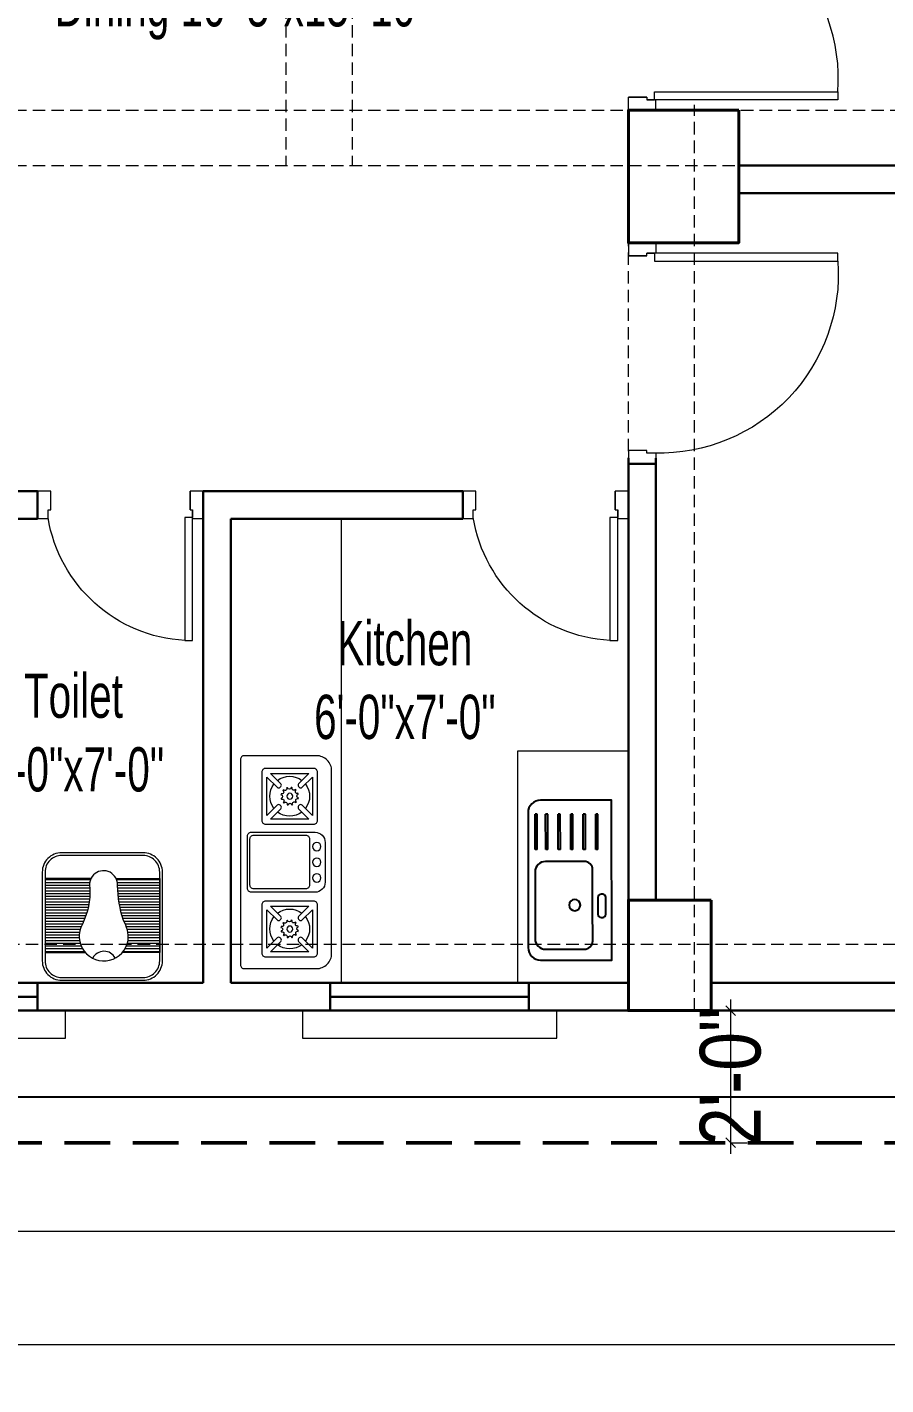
# Model space of a CAD drawing. Header units: inches. Extents: x 64086 to 138972, y -13497 to 16809.
# Drawn here: x 96008.9 to 96164.4, y -11984.5 to -11738.7 of the extents above; entities that cross this region are included whole.
import ezdxf

# ---------------------------------------------------------------- set-up
doc = ezdxf.new("R2010")
doc.units = ezdxf.units.IN
doc.header["$LTSCALE"] = 0.5
doc.header["$MEASUREMENT"] = 0
doc.header["$PDMODE"] = 2
doc.linetypes.add('DASHED', pattern=[0.75, 0.5, -0.25])
doc.layers.get('0').update_dxf_attribs({"lineweight": 13})
for name, color, linetype, lineweight in [('BEAM 2', 87, 'Continuous', 15), ('Boundary', 6, 'DASHED', 50), ('Column', 1, 'Continuous', 40), ('DIM', 5, 'Continuous', 13), ('e-tv+tel', 5, 'Continuous', 25), ('eq1', 113, 'Continuous', 25), ('f2', 94, 'Continuous', 25), ('fur', 42, 'Continuous', 15), ('P-BASIN1', 6, 'Continuous', 15), ('P-COMMODE', 6, 'Continuous', 15), ('P.cap', 4, 'Continuous', 20), ('railing', 30, 'Continuous', 15), ('Raling', 35, 'Continuous', 20), ('TEXT', 7, 'Continuous', 13), ('Text-2', 7, 'Continuous', 18), ('TEXT-IN', 7, 'Continuous', 15), ('text-s2', 7, 'Continuous', 20), ('WALL', 7, 'Continuous', 30), ('Wall_20', 253, 'Continuous', 20)]:
    doc.layers.add(name, color=color, linetype=linetype, lineweight=lineweight)
doc.styles.add('1', font='ARIALN.TTF')
doc.styles.get("Standard").update_dxf_attribs({"font": 'ARIALNB.TTF'})
doc.styles.add('STYLE1', font='ARIALN.TTF', dxfattribs={"width": 0.8})
doc.dimstyles.new('1_8', dxfattribs={"dimtxt": 5, "dimasz": 1.5, "dimexe": 0.18, "dimexo": 0.0625, "dimgap": 0.125, "dimtad": 0, "dimdec": 0, "dimzin": 3, "dimdsep": 46, "dimlunit": 4, "dimtxsty": 'STYLE1', "dimblk": 'D', "dimcen": 3, "dimse1": 1, "dimse2": 1, "dimclrt": 7, "dimadec": 0, "dimazin": 0, "dimtfac": 1, "dimtdec": 0, "dimtix": 1, "dimtmove": 0, "dimatfit": 3, "dimldrblk": 'OPEN90', "dimfxl": 1, "dimtvp": 0.75, "dimtolj": 1, "dimtzin": 0, "dimarcsym": 0})
doc.dimstyles.new('Column Dim', dxfattribs={"dimtxt": 9, "dimasz": 1.5, "dimexe": 13.25, "dimexo": 11, "dimgap": 1, "dimtad": 0, "dimdec": 1, "dimzin": 0, "dimdsep": 46, "dimlunit": 4, "dimtxsty": 'Standard', "dimblk": 'DIM', "dimcen": 0, "dimse1": 1, "dimse2": 1, "dimclrd": 5, "dimclre": 5, "dimclrt": 7, "dimadec": 0, "dimazin": 0, "dimtfac": 1, "dimtdec": 1, "dimtofl": 0, "dimtmove": 2, "dimatfit": 3, "dimldrblk": 'DIM', "dimfxl": 1, "dimtolj": 1, "dimtzin": 0, "dimarcsym": 0})
doc.dimstyles.new('DIM-1-2', dxfattribs={"dimtxt": 8, "dimasz": 1.75, "dimexe": 3, "dimexo": 2, "dimgap": 3, "dimtad": 0, "dimdec": 0, "dimzin": 3, "dimdsep": 46, "dimlunit": 4, "dimtxsty": '1', "dimblk": 'OBLIQUE', "dimcen": 1, "dimdle": 2, "dimclrd": 256, "dimclre": 256, "dimclrt": 256, "dimadec": 0, "dimazin": 0, "dimtfac": 0.75, "dimtdec": 0, "dimtmove": 1, "dimatfit": 3, "dimldrblk": 'OBLIQUE', "dimfxl": 1, "dimtolj": 1, "dimtzin": 0, "dimlwd": -1, "dimlwe": -1, "dimarcsym": 0})

# ---------------------------------------------------------------- blocks, each defined once
blk = doc.blocks.new('D')
at = {"layer": 'DIM'}
for q in [(-1.125, 0), (0, 1.125), (1.125, 0), (0, -1.125)]:
    blk.add_line((0, 0), q, dxfattribs=at)
at = {"layer": 'DIM', "color": 6, "const_width": 0.375}
blk.add_lwpolyline([(-0.1875, 0, 1), (0.1875, 0, 1)], format="xyb", close=True, dxfattribs=at)
blk = doc.blocks.new('*D47')
at = {"layer": 'Defpoints', "color": 0, "transparency": 16777216}
for p in [(71204.6, -11684.75), (71193.77, -11806.11), (99510, -11806.11)]:
    blk.add_point(p, dxfattribs=at)
at = {"layer": 'text-s2', "color": 0, "lineweight": -2, "transparency": 16777216}
blk.add_line((71193.77, -11686.25), (71193.77, -11804.61), dxfattribs=at)
at = {"layer": 'text-s2', "color": 0, "lineweight": -2, "transparency": 16777216, "xscale": 1.5, "yscale": 1.5, "zscale": 1.5}
for p, rotation in [((71193.77, -11684.75), 90), ((71193.77, -11806.11), 270)]:
    blk.add_blockref('D', p, dxfattribs=dict(at, rotation=rotation))
at = {"layer": 'text-s2', "color": 7, "transparency": 16777216, "insert": (71189.94, -11745.43), "char_height": 5, "attachment_point": 5, "rotation": 90, "style": 'STYLE1'}
blk.add_mtext('\\A1;10\'-1"', dxfattribs=at)
blk = doc.blocks.new('_Open90')
at = {"layer": 'DIM', "color": 0, "lineweight": -2}
for p, q in [((0, 0), (-1, 0)), ((-0.5, 0.5), (0, 0)), ((0, 0), (-0.5, -0.5))]:
    blk.add_line(p, q, dxfattribs=at)
blk = doc.blocks.new('door-3')
at = {"layer": 'railing'}
for p, q in [((98873.42, -21113.88), (98873.42, -21080.69)), ((98873.42, -21080.69), (98874.85, -21080.69)), ((98874.85, -21080.69), (98874.85, -21113.88)), ((98836.75, -21118.64), (98836.75, -21113.64)), ((98838.65, -21113.64), (98836.75, -21113.64)), ((98838.66, -21113.88), (98838.66, -21115.31)), ((98838.66, -21113.88), (98838.66, -21115.31)), ((98874.85, -21113.88), (98873.42, -21113.88)), ((98876.75, -21113.64), (98874.85, -21113.64)), ((98874.85, -21113.88), (98874.85, -21115.31)), ((98874.85, -21115.31), (98874.85, -21113.88)), ((98876.75, -21113.64), (98876.75, -21118.64)), ((98838.66, -21115.31), (98839.13, -21115.31)), ((98839.13, -21115.31), (98839.13, -21118.64)), ((98839.13, -21115.31), (98839.13, -21118.64)), ((98874.37, -21115.31), (98874.37, -21118.64)), ((98874.37, -21118.64), (98874.37, -21115.31)), ((98874.37, -21115.31), (98874.85, -21115.31)), ((98839.13, -21118.64), (98836.75, -21118.64)), ((98876.75, -21118.64), (98874.37, -21118.64))]:
    blk.add_line(p, q, dxfattribs=at)
blk.add_arc((98871.12, -21113.08), 32.47, 85.9343, 181.4162, dxfattribs=at)
blk = doc.blocks.new('toilet d')
at = {"layer": 'railing'}
for p, q in [((98951.72, -21113.88), (98951.72, -21091.64)), ((98951.72, -21091.64), (98953.15, -21091.64)), ((98953.15, -21091.64), (98953.15, -21113.88)), ((98925.06, -21118.64), (98925.06, -21113.64)), ((98927, -21113.64), (98925.06, -21113.64)), ((98926.96, -21113.88), (98926.96, -21115.31)), ((98926.96, -21113.88), (98926.96, -21115.31)), ((98953.15, -21113.88), (98951.72, -21113.88)), ((98955.06, -21113.64), (98953.15, -21113.64)), ((98953.15, -21113.88), (98953.15, -21115.31)), ((98953.15, -21115.31), (98953.15, -21113.88)), ((98955.06, -21113.64), (98955.06, -21118.64)), ((98926.96, -21115.31), (98927.44, -21115.31)), ((98927.44, -21115.31), (98927.44, -21118.64)), ((98927.44, -21115.31), (98927.44, -21118.64)), ((98952.68, -21115.31), (98952.68, -21118.64)), ((98952.68, -21118.64), (98952.68, -21115.31)), ((98952.68, -21115.31), (98953.15, -21115.31)), ((98927.44, -21118.64), (98925.06, -21118.64)), ((98955.06, -21118.64), (98952.68, -21118.64))]:
    blk.add_line(p, q, dxfattribs=at)
blk.add_arc((98953.17, -21118.15), 26.55, 93.112, 170.7406, dxfattribs=at)
blk = doc.blocks.new('_Oblique')
at = {"color": 0, "linetype": 'ByBlock', "lineweight": -2}
blk.add_line((-0.5, -0.5), (0.5, 0.5), dxfattribs=at)
blk = doc.blocks.new('*D440')
at = {"layer": 'Defpoints', "color": 0, "ltscale": 3, "transparency": 16777216}
for p in [(95137.85, -11940.71), (96481.85, -11940.62), (96481.86, -11977.21)]:
    blk.add_point(p, dxfattribs=at)
at = {"layer": 'TEXT', "ltscale": 3, "transparency": 16777216}
for p, q in [((95137.86, -11975.31), (95137.86, -11980.31)), ((96481.86, -11975.21), (96481.86, -11980.21)), ((95135.86, -11977.31), (95788.27, -11977.26)), ((96483.86, -11977.21), (95831.44, -11977.26))]:
    blk.add_line(p, q, dxfattribs=at)
at = {"layer": 'TEXT', "ltscale": 3, "transparency": 16777216, "xscale": 1.75, "yscale": 1.75, "zscale": 1.75}
for p, rotation in [((95137.86, -11977.31), 180.0039345522628), ((96481.86, -11977.21), 0.003934552262808667)]:
    blk.add_blockref('_Oblique', p, dxfattribs=dict(at, rotation=rotation))
at = {"layer": 'TEXT', "ltscale": 3, "transparency": 16777216, "insert": (95809.86, -11977.26), "char_height": 11, "attachment_point": 5, "rotation": 0.0039, "style": '1'}
blk.add_mtext('\\A1;112\'-0"', dxfattribs=at)
blk = doc.blocks.new('*D443')
at = {"layer": 'Defpoints', "color": 0, "ltscale": 3, "transparency": 16777216}
for p in [(96136.33, -11916.71), (96136.33, -11940.65), (96136.33, -11940.65)]:
    blk.add_point(p, dxfattribs=at)
at = {"layer": 'TEXT', "ltscale": 3, "transparency": 16777216}
for p, q in [((96136.33, -11916.71), (96133.33, -11916.71)), ((96136.33, -11914.71), (96136.33, -11942.65)), ((96136.33, -11940.65), (96139.33, -11940.65))]:
    blk.add_line(p, q, dxfattribs=at)
at = {"layer": 'TEXT', "ltscale": 3, "transparency": 16777216, "xscale": 1.75, "yscale": 1.75, "zscale": 1.75}
for p, rotation in [((96136.33, -11916.71), 90), ((96136.33, -11940.65), 270)]:
    blk.add_blockref('_Oblique', p, dxfattribs=dict(at, rotation=rotation))
at = {"layer": 'TEXT', "ltscale": 3, "transparency": 16777216, "insert": (96136.33, -11928.68), "char_height": 11, "attachment_point": 5, "rotation": 90, "style": '1'}
blk.add_mtext('\\A1;2\'-0"', dxfattribs=at)
blk = doc.blocks.new('*D444')
at = {"layer": 'Defpoints', "color": 0, "ltscale": 3, "transparency": 16777216}
for p in [(96349.83, -11916.71), (95162.83, -11923.71), (96349.83, -11956.71)]:
    blk.add_point(p, dxfattribs=at)
at = {"layer": 'TEXT', "ltscale": 3, "transparency": 16777216}
for p, q in [((95162.83, -11954.71), (95162.83, -11959.71)), ((96349.83, -11954.71), (96349.83, -11959.71)), ((95160.83, -11956.71), (95734.32, -11956.71)), ((96351.83, -11956.71), (95778.34, -11956.71))]:
    blk.add_line(p, q, dxfattribs=at)
at = {"layer": 'TEXT', "ltscale": 3, "transparency": 16777216, "xscale": 1.75, "yscale": 1.75, "zscale": 1.75, "rotation": 180}
blk.add_blockref('_Oblique', (95162.83, -11956.71), dxfattribs=at)
at = {"layer": 'TEXT', "ltscale": 3, "transparency": 16777216, "xscale": 1.75, "yscale": 1.75, "zscale": 1.75}
blk.add_blockref('_Oblique', (96349.83, -11956.71), dxfattribs=at)
at = {"layer": 'TEXT', "ltscale": 3, "transparency": 16777216, "insert": (95756.33, -11956.71), "char_height": 11, "attachment_point": 5, "style": '1'}
blk.add_mtext('\\A1;98\'-11"', dxfattribs=at)
blk = doc.blocks.new('RFG')
at = {"layer": 'eq1'}
for p, q in [((58975.63, -1234.82), (58975.16, -1234.82)), ((58978, -1234.82), (58977.52, -1234.82)), ((58980.84, -1234.82), (58980.36, -1234.82)), ((58983.67, -1234.82), (58983.2, -1234.82)), ((58986.51, -1234.82), (58986.04, -1234.82)), ((58989.35, -1234.82), (58988.88, -1234.82)), ((58975.63, -1242.84), (58975.16, -1242.84)), ((58978, -1242.84), (58977.52, -1242.84)), ((58980.84, -1242.84), (58980.36, -1242.84)), ((58983.67, -1242.84), (58983.2, -1242.84)), ((58986.51, -1242.84), (58986.04, -1242.84)), ((58989.35, -1242.84), (58988.88, -1242.84))]:
    blk.add_line(p, q, dxfattribs=at)
for points in [[(58976.37, -1209.78), (58992.47, -1209.78), (58992.45, -1245.97), (58976.37, -1245.97, -0.414214), (58973.53, -1243.14), (58973.53, -1212.62, -0.414214)], [(58988.15, -1221.65), (58988.15, -1230.22, -0.414214), (58986.26, -1232.11), (58977.49, -1232.11, -0.414214), (58975.12, -1229.74), (58975.12, -1214.61, -0.414214), (58977.49, -1212.24), (58986.26, -1212.24, -0.414214), (58988.15, -1214.13)], [(58990.06, -1219.46), (58990.42, -1219.46, -0.414214), (58991.13, -1220.17), (58991.13, -1223.99, -0.414214), (58990.42, -1224.7), (58990.06, -1224.7, -0.414214), (58989.35, -1223.99), (58989.35, -1220.17, -0.414214)]]:
    blk.add_lwpolyline(points, format="xyb", close=True, dxfattribs=at)
for points in [[(58975.16, -1234.82), (58975.16, -1242.84)], [(58975.63, -1234.82), (58975.63, -1242.84)], [(58977.52, -1234.82), (58977.52, -1242.84)], [(58978, -1234.82), (58978, -1242.84)], [(58980.36, -1234.82), (58980.36, -1242.84)], [(58980.84, -1234.82), (58980.84, -1242.84)], [(58983.2, -1234.82), (58983.2, -1242.84)], [(58983.67, -1234.82), (58983.67, -1242.84)], [(58986.04, -1234.82), (58986.04, -1242.84)], [(58986.51, -1234.82), (58986.51, -1242.84)], [(58988.88, -1234.82), (58988.88, -1242.84)], [(58989.35, -1234.82), (58989.35, -1242.84)]]:
    blk.add_lwpolyline(points, dxfattribs=at)
blk.add_circle((58984.09, -1222.25), 1.28, dxfattribs=at)
blk = doc.blocks.new('A$C31E24FA5')
at = {"layer": 'fur'}
for p, q in [((0.5, 17.93), (7.16, 17.93)), ((0.5, 17.43), (6.8, 17.43)), ((14.06, 17.93), (21.26, 17.93)), ((14.42, 17.43), (21.26, 17.43)), ((0.5, 16.93), (6.54, 16.93)), ((0.5, 16.43), (6.35, 16.43)), ((0.5, 15.93), (6.23, 15.93)), ((0.5, 15.43), (6.2, 15.43)), ((0.5, 14.93), (6.21, 14.93)), ((14.68, 16.93), (21.26, 16.93)), ((14.87, 16.43), (21.26, 16.43)), ((14.99, 15.93), (21.26, 15.93)), ((15.06, 15.43), (21.26, 15.43)), ((15.06, 14.93), (21.26, 14.93)), ((0.5, 14.43), (6.27, 14.43)), ((0.5, 13.93), (6.37, 13.93)), ((0.5, 13.43), (6.52, 13.43)), ((0.5, 12.93), (6.71, 12.93)), ((0.5, 12.43), (6.97, 12.43)), ((14.27, 12.43), (21.26, 12.43)), ((14.5, 12.93), (21.26, 12.93)), ((14.74, 13.43), (21.26, 13.43)), ((14.91, 13.93), (21.26, 13.93)), ((15.02, 14.43), (21.26, 14.43)), ((0.5, 11.93), (7.17, 11.93)), ((0.5, 11.43), (7.32, 11.43)), ((0.5, 10.93), (7.45, 10.93)), ((0.5, 10.43), (7.57, 10.43)), ((0.5, 9.93), (7.68, 9.93)), ((13.45, 9.93), (21.26, 9.93)), ((13.57, 10.43), (21.26, 10.43)), ((13.71, 10.93), (21.26, 10.93)), ((13.87, 11.43), (21.26, 11.43)), ((14.06, 11.93), (21.26, 11.93)), ((0.5, 9.43), (7.78, 9.43)), ((0.5, 8.93), (7.87, 8.93)), ((0.5, 8.43), (7.94, 8.43)), ((0.5, 7.93), (8, 7.93)), ((0.5, 7.43), (8.06, 7.43)), ((13.14, 7.43), (21.26, 7.43)), ((13.16, 7.93), (21.26, 7.93)), ((13.21, 8.43), (21.26, 8.43)), ((13.27, 8.93), (21.26, 8.93)), ((13.35, 9.43), (21.26, 9.43)), ((0.5, 6.93), (8.1, 6.93)), ((0.5, 6.43), (8.12, 6.43)), ((0.5, 5.93), (8.14, 5.93)), ((0.5, 5.43), (8.16, 5.43)), ((0.5, 4.93), (8.29, 4.93)), ((13.06, 4.93), (21.26, 4.93)), ((13.13, 6.93), (21.26, 6.93)), ((13.15, 6.43), (21.26, 6.43)), ((13.18, 5.43), (21.26, 5.43)), ((13.21, 5.93), (21.26, 5.93))]:
    blk.add_line(p, q, dxfattribs=at)
for points in [[(3.5, 0), (18.26, 0, 0.414214), (21.76, 3.5), (21.76, 19.59, 0.414214), (18.26, 23.09), (3.5, 23.09, 0.414214), (0, 19.59), (0, 3.5, 0.414214)], [(3.5, 0.5), (18.26, 0.5, 0.414214), (21.26, 3.5), (21.26, 19.59, 0.414214), (18.26, 22.59), (3.5, 22.59, 0.414214), (0.5, 19.59), (0.5, 3.5, 0.414214)], [(14.5, 12.93, 1.187601), (6.22, 15.87, 0.159476), (7.07, 12.25, -0.071892), (8.14, 5.92, 1.143323), (13.15, 6.33, -0.127468)]]:
    blk.add_lwpolyline(points, format="xyb", close=True, dxfattribs=at)
for points in [[(8.4, 4.67), (0.5, 4.67), (0.5, 18.07), (7.27, 18.07)], [(12.95, 4.67), (21.26, 4.67), (21.26, 18.07), (13.95, 18.07)]]:
    blk.add_lwpolyline(points, dxfattribs=at)
blk.add_arc((10.58, 20.16), 2.31, 208.2976, 332.3555, dxfattribs=at)
blk = doc.blocks.new('BURNER')
at = {"layer": 'fur'}
for points in [[(-21, -15), (-21, -0.75, -0.414214), (-20.25, 0), (20.25, 0, -0.414214), (21, -0.75), (21, -15, -0.414214), (18, -18), (-18, -18, -0.414214)], [(-5.9, -2.13), (-5.9, -14.72, 0.414214), (-3.9, -16.72), (3.94, -16.72, 0.414214), (5.94, -14.72), (5.94, -2.13, 0.414214), (5.19, -1.38), (-5.15, -1.38, 0.414214)], [(-5.32, -2.63), (-5.32, -12.88, 0.414214), (-4.57, -13.63), (4.53, -13.63, 0.414214), (5.28, -12.88), (5.28, -2.63, 0.414214), (4.53, -1.88), (-4.57, -1.88, 0.414214)], [(-18.5, -14.47), (-18.5, -4.97, -0.414214), (-17.75, -4.22), (-8.25, -4.22, -0.414214), (-7.5, -4.97), (-7.5, -14.47, -0.414214), (-8.25, -15.22), (-17.75, -15.22, -0.414214)], [(-17.5, -5.93), (-17.5, -13.51), (-15.47, -11.48, -0.414214), (-14.91, -11.48), (-14.76, -11.62, -0.414214), (-14.76, -12.19), (-16.79, -14.22), (-9.21, -14.22), (-11.24, -12.19, -0.414214), (-11.24, -11.62), (-11.1, -11.48, -0.414214), (-10.53, -11.48), (-8.5, -13.51), (-8.5, -5.93), (-10.53, -7.96, -0.414214), (-11.1, -7.96), (-11.24, -7.81, -0.414214), (-11.24, -7.25), (-9.21, -5.22), (-16.79, -5.22), (-14.76, -7.25, -0.414214), (-14.76, -7.81), (-14.91, -7.96, -0.414214), (-15.47, -7.96)], [(7.67, -14.47), (7.67, -4.97, -0.414214), (8.42, -4.22), (17.92, -4.22, -0.414214), (18.67, -4.97), (18.67, -14.47, -0.414214), (17.92, -15.22), (8.42, -15.22, -0.414214)], [(8.67, -5.93), (8.67, -13.51), (10.7, -11.48, -0.414214), (11.26, -11.48), (11.4, -11.62, -0.414214), (11.4, -12.19), (9.37, -14.22), (16.96, -14.22), (14.93, -12.19, -0.414214), (14.93, -11.62), (15.07, -11.48, -0.414214), (15.64, -11.48), (17.67, -13.51), (17.67, -5.93), (15.64, -7.96, -0.414214), (15.07, -7.96), (14.93, -7.81, -0.414214), (14.93, -7.25), (16.96, -5.22), (9.37, -5.22), (11.4, -7.25, -0.414214), (11.4, -7.81), (11.26, -7.96, -0.414214), (10.7, -7.96)], [(-13.5, -8.05, -0.029973), (-13.29, -8, 0.921201), (-12.6, -8.03, -0.029973), (-12.4, -8.09, 0.921201), (-11.8, -8.46, -0.029973), (-11.66, -8.61, 0.921201), (-11.33, -9.22, -0.029973), (-11.29, -9.43, 0.921201), (-11.31, -10.12, -0.029973), (-11.37, -10.32, 0.921201), (-11.74, -10.91, -0.029973), (-11.89, -11.06, 0.921201), (-12.51, -11.39, -0.029973), (-12.71, -11.43, 0.921201), (-13.4, -11.41, -0.029973), (-13.6, -11.35, 0.921201), (-14.2, -10.98, -0.029973), (-14.34, -10.83, 0.921201), (-14.67, -10.21, -0.029973), (-14.71, -10.01, 0.921201), (-14.69, -9.31, -0.029973), (-14.63, -9.11, 0.921201), (-14.26, -8.52, -0.029973), (-14.11, -8.38, 0.921201)], [(12.67, -8.05, -0.029973), (12.87, -8, 0.921201), (13.57, -8.03, -0.029973), (13.77, -8.09, 0.921201), (14.36, -8.46, -0.029973), (14.51, -8.61, 0.921201), (14.83, -9.22, -0.029973), (14.88, -9.43, 0.921201), (14.86, -10.12, -0.029973), (14.8, -10.32, 0.921201), (14.43, -10.91, -0.029973), (14.28, -11.06, 0.921201), (13.66, -11.39, -0.029973), (13.46, -11.43, 0.921201), (12.76, -11.41, -0.029973), (12.56, -11.35, 0.921201), (11.97, -10.98, -0.029973), (11.83, -10.83, 0.921201), (11.5, -10.21, -0.029973), (11.45, -10.01, 0.921201), (11.48, -9.31, -0.029973), (11.54, -9.11, 0.921201), (11.91, -8.52, -0.029973), (12.06, -8.38, 0.921201)]]:
    blk.add_lwpolyline(points, format="xyb", close=True, dxfattribs=at)
for centre, radius in [((-13.01, -9.75), 0.597), ((13.19, -9.75), 0.597), ((-3.07, -15.05), 0.834), ((0.02, -15.05), 0.834), ((3.11, -15.05), 0.834)]:
    blk.add_circle(centre, radius, dxfattribs=at)
for centre, start, end in [((-13, -9.72), 142.3105, 217.6895), ((-13, -9.72), 52.3105, 127.6895), ((-13, -9.72), 322.3105, 37.6895), ((13.17, -9.72), 142.3105, 217.6895), ((13.17, -9.72), 52.3105, 127.6895), ((13.17, -9.72), 322.3105, 37.6895), ((-13, -9.72), 232.3105, 307.6895), ((13.17, -9.72), 232.3105, 307.6895)]:
    blk.add_arc(centre, 3.93, start, end, dxfattribs=at)
blk = doc.blocks.new('DIM')
at = {"layer": 'DIM'}
for q in [(0, 2), (-2, 0), (0, -2), (2, 0)]:
    blk.add_line((0, 0), q, dxfattribs=at)
blk.add_circle((0, 0), 1, dxfattribs=at)
blk = doc.blocks.new('*D461')
at = {"layer": 'Defpoints', "color": 0, "ltscale": 15, "transparency": 16777216}
for p in [(95162.83, -11916.71), (96349.83, -11916.71), (95162.83, -11932.39)]:
    blk.add_point(p, dxfattribs=at)
at = {"layer": 'TEXT-IN', "color": 5, "lineweight": -2, "ltscale": 15, "transparency": 16777216}
for p, q in [((95164.33, -11932.39), (95738.9, -11932.39)), ((96348.33, -11932.39), (95773.76, -11932.39))]:
    blk.add_line(p, q, dxfattribs=at)
at = {"layer": 'TEXT-IN', "color": 5, "lineweight": -2, "ltscale": 15, "transparency": 16777216, "xscale": 1.5, "yscale": 1.5, "zscale": 1.5}
for p, rotation in [((95162.83, -11932.39), 180.0000125812999), ((96349.83, -11932.39), 1.258129992187662e-05)]:
    blk.add_blockref('DIM', p, dxfattribs=dict(at, rotation=rotation))
at = {"layer": 'TEXT-IN', "color": 7, "ltscale": 15, "transparency": 16777216, "insert": (95756.33, -11932.39), "char_height": 9, "attachment_point": 5, "rotation": 0}
blk.add_mtext('\\A1;98\'-11"', dxfattribs=at)

msp = doc.modelspace()

# ---------------------------------------------------------------- linework, layer by layer
at = {"layer": 'BEAM 2', "linetype": 'DASHED', "ltscale": 9}
for p, q in [((96055.81, -11390.69), (96055.81, -11763.71)), ((96067.81, -11390.69), (96067.81, -11763.71)), ((95162.83, -11753.71), (96337.83, -11753.71)), ((96117.81, -11916.71), (96117.81, -11752.71)), ((96129.81, -11916.71), (96129.81, -11752.71)), ((95162.84, -11763.7), (96337.83, -11763.71)), ((95775.82, -11904.71), (96343.83, -11904.71)), ((95775.82, -11916.71), (96343.83, -11916.71))]:
    msp.add_line(p, q, dxfattribs=at)
at = {"layer": 'Boundary', "color": 1, "ltscale": 33}
msp.add_lwpolyline([(96338.26, -11335.63), (96481.85, -11940.62), (95137.85, -11940.71), (95138.26, -11336.71), (96338.26, -11335.63)], dxfattribs=at)
at = {"layer": 'Column'}
for points in [[(96137.81, -11753.71), (96117.81, -11753.71), (96117.81, -11777.71), (96137.81, -11777.71)], [(96137.81, -11753.71), (96117.81, -11753.71), (96117.81, -11777.71), (96137.81, -11777.71)], [(96132.81, -11896.71), (96117.81, -11896.71), (96117.81, -11916.71), (96132.81, -11916.71)], [(96132.81, -11896.71), (96117.81, -11896.71), (96117.81, -11916.71), (96132.81, -11916.71)], [(96132.81, -11896.71), (96117.81, -11896.71), (96117.81, -11916.71), (96132.81, -11916.71)]]:
    msp.add_lwpolyline(points, close=True, dxfattribs=at)
at = {"layer": 'e-tv+tel', "lineweight": 30}
for p, q in [((96099.81, -11911.71), (96063.81, -11911.71)), ((95992.82, -11914.21), (96010.82, -11914.21)), ((96099.81, -11914.21), (96063.81, -11914.21)), ((96099.81, -11916.71), (96063.81, -11916.71))]:
    msp.add_line(p, q, dxfattribs=at)
msp.add_lwpolyline([(95992.82, -11916.71), (95992.82, -11911.71), (96010.82, -11911.71), (96010.82, -11916.71)], close=True, dxfattribs=at)
at = {"layer": 'P-BASIN1', "lineweight": 40}
for points in [[(96137.81, -11753.71), (96117.81, -11753.71), (96117.81, -11777.71), (96137.81, -11777.71)], [(96132.81, -11896.71), (96117.81, -11896.71), (96117.81, -11916.71), (96132.81, -11916.71)]]:
    msp.add_lwpolyline(points, close=True, dxfattribs=at)
at = {"layer": 'P.cap', "ltscale": 15}
msp.add_lwpolyline([(95162.83, -11390.69), (96228.83, -11390.69), (96228.83, -11408.71), (96264.83, -11408.71), (96264.83, -11502.9), (96228.83, -11502.9), (96228.83, -11530.84), (96264.77, -11530.84), (96264.83, -11637.34), (96291.83, -11637.34), (96291.83, -11637.37), (96315.83, -11636.68), (96315.83, -11733.71), (96333.04, -11733.63), (96332.83, -11822.71), (96349.83, -11822.71), (96349.83, -11916.71), (95780.82, -11916.71), (95780.82, -11929.71), (95670.82, -11929.71), (95670.82, -11916.71), (95162.83, -11916.71), (95162.83, -11390.69)], dxfattribs=at)
at = {"layer": 'Raling'}
msp.add_line((96065.82, -11827.71), (96065.82, -11911.71), dxfattribs=at)
msp.add_lwpolyline([(96117.81, -11869.71), (96117.81, -11911.71), (96097.81, -11911.71), (96097.81, -11869.71), (96117.81, -11869.71)], dxfattribs=at)
at = {"layer": 'TEXT-IN', "ltscale": 15}
msp.add_lwpolyline([(95860.34, -11660.53), (95860.34, -11838.1), (95785.82, -11838.23), (95785.66, -11916.71), (95864.82, -11916.71), (95864.82, -11916.71), (95958.82, -11916.71), (95958.82, -11916.71), (96349.83, -11916.71), (96349.83, -11822.71), (96332.83, -11822.71), (96333.05, -11733.71), (96315.83, -11733.71), (96315.83, -11637.23), (96291.83, -11637.34), (96291.83, -11639.88), (96058.57, -11639.88), (96059.31, -11630.09), (95861.08, -11630.09), (95860.34, -11660.85)], dxfattribs=at)
at = {"layer": 'WALL', "color": 0, "ltscale": 3}
for p, q in [((96137.81, -11763.7), (96281.83, -11763.7)), ((96137.81, -11768.7), (96281.83, -11768.7)), ((96117.81, -11816.71), (96117.81, -11896.71)), ((96122.81, -11816.71), (96122.81, -11896.71)), ((95992.82, -11822.71), (96010.82, -11822.71)), ((96010.82, -11827.71), (96010.82, -11822.71)), ((96040.82, -11911.71), (96040.82, -11822.71)), ((96040.82, -11822.71), (96045.82, -11822.71)), ((96040.82, -11827.71), (96040.82, -11822.71)), ((96087.81, -11822.71), (96045.82, -11822.71)), ((96087.81, -11827.71), (96087.81, -11822.71)), ((95992.82, -11827.71), (96010.82, -11827.71)), ((96045.82, -11911.71), (96045.82, -11827.71)), ((96087.81, -11827.71), (96045.82, -11827.71)), ((96010.82, -11911.71), (96040.82, -11911.71)), ((96063.81, -11911.71), (96045.82, -11911.71)), ((96063.81, -11911.71), (96063.81, -11916.71)), ((96117.81, -11911.71), (96099.81, -11911.71)), ((96099.81, -11911.71), (96099.81, -11916.71)), ((96099.81, -11916.71), (96099.81, -11911.71)), ((96132.81, -11911.71), (96173.32, -11911.71)), ((96010.82, -11916.71), (96040.82, -11916.71)), ((96040.82, -11916.71), (96045.82, -11916.71)), ((96063.81, -11916.71), (96045.82, -11916.71)), ((96117.81, -11916.71), (96099.81, -11916.71)), ((96132.81, -11916.71), (96173.32, -11916.71))]:
    msp.add_line(p, q, dxfattribs=at)
at = {"layer": 'WALL', "ltscale": 3}
for p, q in [((96117.81, -11822.71), (96117.81, -11816.71)), ((96122.81, -11817.71), (96117.81, -11817.71))]:
    msp.add_line(p, q, dxfattribs=at)
at = {"layer": 'WALL'}
msp.add_line((96010.82, -11916.71), (96010.82, -11911.71), dxfattribs=at)
at = {"layer": 'Wall_20'}
for points in [[(95992.82, -11916.71), (95987.82, -11916.71), (95987.82, -11921.71), (96010.9, -11921.71), (96015.9, -11921.71), (96015.9, -11916.71)], [(96063.81, -11916.71), (96058.81, -11916.71), (96058.81, -11921.71), (96099.83, -11921.71), (96104.83, -11921.71), (96104.83, -11916.71)]]:
    msp.add_lwpolyline(points, dxfattribs=at)

# ---------------------------------------------------------------- block references
at = {"layer": 'f2', "xscale": -0.7999999999593104, "yscale": 0.7999999999883585, "zscale": 0.8, "rotation": 180.0336442739806}
msp.add_blockref('RFG', (48921.41, -12903.12), dxfattribs=at)
at = {"layer": 'fur', "xscale": -0.9180270000360906, "yscale": 0.9180270000360906, "zscale": 0.9180270000360906, "rotation": 90}
msp.add_blockref('BURNER', (96047.56, -11889.85, -703.04), dxfattribs=at)
at = {"layer": 'P-COMMODE', "rotation": 180}
msp.add_blockref('A$C31E24FA5', (96033.44, -11888.14), dxfattribs=at)
at = {"layer": 'railing', "rotation": 270}
msp.add_blockref('door-3', (117236.45, 87123.04), dxfattribs=at)
at = {"layer": 'railing', "xscale": -1}
for name, p, rotation in [('door-3', (117236.45, -110654.46), 270), ('toilet d', (-2914.24, -32941.35), 180), ('toilet d', (-2837.25, -32941.35), 180)]:
    msp.add_blockref(name, p, dxfattribs=dict(at, rotation=rotation))

# ---------------------------------------------------------------- texts
at = {"layer": 'Text-2', "char_height": 8, "style": 'STYLE1'}
for s, insert, width, attachment_point in [('Dining 10\'-5"x15\'-10"', (96047.86, -11740.95), 70.1704, 8), ('Kitchen\\P6\'-0"x7\'-0"', (96077.34, -11846.21), 52.7533, 2), ('Toilet\\P4\'-0"x7\'-0"', (96017.32, -11855.71), 52.7533, 2)]:
    msp.add_mtext(s, dxfattribs=dict(at, insert=insert, width=width, attachment_point=attachment_point))

# ---------------------------------------------------------------- dimensions: what is measured, and where the dimension line sits
at = {"layer": 'TEXT', "color": 0, "ltscale": 3}
dim = msp.add_linear_dim(base=(96136.33, -11940.65), p1=(96136.33, -11916.71), p2=(96136.33, -11940.65), angle=90, dimstyle='DIM-1-2', override={"dimtxt": 11, "dimfxl": 2, "dimfxlon": 1}, dxfattribs=at)
dim.commit()
dim.dimension.update_dxf_attribs({"geometry": '*D443', "text_midpoint": (96136.33, -11928.68), "dimtype": 160})
dim = msp.add_linear_dim(base=(96349.83, -11956.71), p1=(95162.83, -11923.71), p2=(96349.83, -11916.71), dimstyle='DIM-1-2', override={"dimtxt": 11, "dimfxl": 2, "dimfxlon": 1}, dxfattribs=at)
dim.commit()
dim.dimension.update_dxf_attribs({"geometry": '*D444', "text_midpoint": (95756.33, -11956.71)})
dim = msp.add_aligned_dim(p1=(95137.85, -11940.71), p2=(96481.85, -11940.62), distance=-36.59, dimstyle='DIM-1-2', override={"dimtxt": 11, "dimfxl": 2, "dimfxlon": 1}, dxfattribs=at)
dim.commit()
dim.dimension.update_dxf_attribs({"geometry": '*D440', "text_midpoint": (95809.86, -11977.26)})
at = {"layer": 'TEXT-IN', "ltscale": 15}
dim = msp.add_aligned_dim(p1=(96349.83, -11916.71), p2=(95162.83, -11916.71), distance=15.68, dimstyle='Column Dim', override={"dimfxl": 4}, dxfattribs=at)
dim.commit()
dim.dimension.update_dxf_attribs({"geometry": '*D461', "text_midpoint": (95756.33, -11932.39)})
at = {"layer": 'text-s2'}
dim = msp.add_linear_dim(base=(71193.77, -11806.11), p1=(71204.6, -11684.75), p2=(99510, -11806.11), angle=90, dimstyle='1_8', override={"dimfxl": 0.25, "dimfxlon": 1}, dxfattribs=at)
dim.commit()
dim.dimension.update_dxf_attribs({"geometry": '*D47', "text_midpoint": (71189.94, -11745.43)})

doc.saveas('drawing.dxf')
